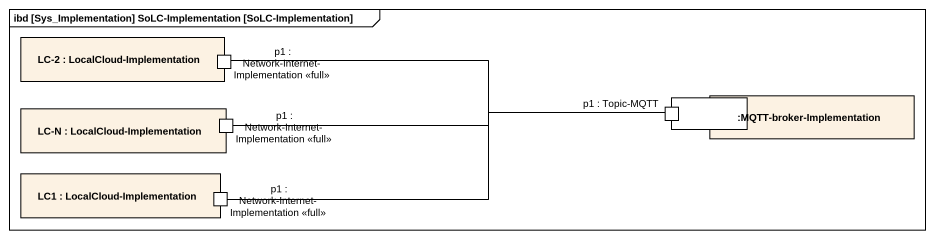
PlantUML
@startuml
mainframe ibd [Sys_Implementation] SoLC-Implementation [SoLC-Implementation]
rectangle "LC-2 : LocalCloud-Implementation" as LC_2 {
  port "p1 : Network-Internet-Implementation <<full>>" as p1_Network_Internet
}
rectangle "LC-N : LocalCloud-Implementation" as LC_N {
  port "p1 : Network-Internet-Implementation <<full>>" as p1_Network_Internet_2
}
rectangle "p1 : Topic-MQTT" as p1_Topic_MQTT
rectangle ":MQTT-broker-Implementation" as MQTT_broker_Implementation {
  port " " as port1
}
rectangle "LC1 : LocalCloud-Implementation" as LC1 {
  port "p1 : Network-Internet-Implementation <<full>>" as p1_Network_Internet_3
}
p1_Network_Internet -right- p1_Topic_MQTT
p1_Network_Internet_2 -right- p1_Topic_MQTT
p1_Network_Internet_3 -right- p1_Topic_MQTT
@enduml
